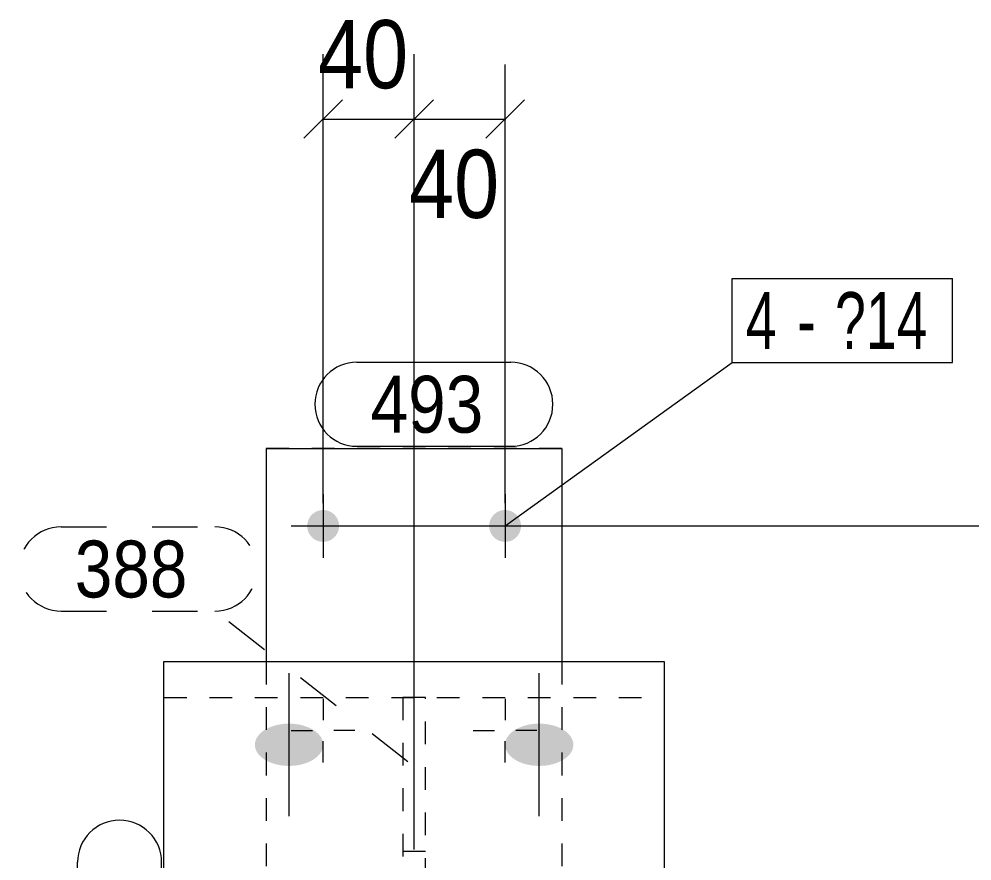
# Model space of a CAD drawing. Header units: millimetres. Extents: x 2 to 579, y 1 to 825.
# Drawn here: x 66.2 to 108.09, y 610.74 to 647.75 of the extents above; entities that cross this region are included whole.
import ezdxf

# ---------------------------------------------------------------- set-up
doc = ezdxf.new("R2010")
doc.units = ezdxf.units.MM
for name, pattern in [('XKITLINE00', [0]), ('XKITLINE01', [4, 1, -1, 1, -1]), ('XKITLINE02', [4, 2, -2])]:
    doc.linetypes.add(name, pattern=pattern)
for name, color, linetype, lineweight in [('Bolt', 3, 'Continuous', 0), ('BoltMark', 7, 'Continuous', 0), ('Dimensions', 7, 'Continuous', 0), ('Part', 2, 'Continuous', 0), ('PartMark', 7, 'Continuous', 0)]:
    doc.layers.add(name, color=color, linetype=linetype, lineweight=lineweight)
doc.styles.add('ARIAL', font='ARIAL.TTF')
doc.styles.add('ARIAL_NARROW', font='ARIALN.TTF')

# ---------------------------------------------------------------- blocks, each defined once
blk = doc.blocks.new('*A39')
at = {"layer": 'Bolt'}
for points in [[(78.032, 614.919), (77.995, 614.919), (77.958, 614.921), (77.922, 614.923), (77.885, 614.925), (77.849, 614.928), (77.812, 614.932), (77.776, 614.936), (77.74, 614.941), (77.704, 614.946), (77.669, 614.952), (77.633, 614.958), (77.598, 614.965), (77.563, 614.973), (77.529, 614.98), (77.495, 614.989), (77.461, 614.998), (77.427, 615.007), (77.394, 615.017), (77.362, 615.028), (77.329, 615.039), (77.298, 615.05), (77.266, 615.062), (77.235, 615.075), (77.205, 615.088), (77.175, 615.101), (77.146, 615.115), (77.117, 615.129), (77.089, 615.144), (77.061, 615.159), (77.034, 615.174), (77.008, 615.19), (76.982, 615.207), (76.957, 615.223), (76.933, 615.24), (76.909, 615.258), (76.886, 615.276), (76.864, 615.294), (76.842, 615.312), (76.822, 615.331), (76.801, 615.35), (76.782, 615.369), (76.764, 615.389), (76.746, 615.409), (76.729, 615.429), (76.713, 615.45), (76.697, 615.471), (76.683, 615.492), (76.669, 615.513), (76.656, 615.534), (76.644, 615.556), (76.633, 615.577), (76.623, 615.599), (76.614, 615.621), (76.605, 615.643), (76.598, 615.666), (76.591, 615.688), (76.585, 615.711), (76.58, 615.733), (76.576, 615.756), (76.573, 615.779), (76.571, 615.801), (76.569, 615.824), (76.569, 615.847), (76.569, 615.87), (76.571, 615.892), (76.573, 615.915), (76.576, 615.938), (76.58, 615.961), (76.585, 615.983), (76.591, 616.006), (76.598, 616.028), (76.605, 616.05), (76.614, 616.073), (76.623, 616.095), (76.633, 616.116), (76.644, 616.138), (76.656, 616.16), (76.669, 616.181), (76.683, 616.202), (76.697, 616.223), (76.713, 616.244), (76.729, 616.264), (76.746, 616.285), (76.764, 616.305), (76.782, 616.324), (76.801, 616.344), (76.822, 616.363), (76.842, 616.382), (76.864, 616.4), (76.886, 616.418), (76.909, 616.436), (76.933, 616.453), (76.957, 616.471), (76.982, 616.487), (77.008, 616.504), (77.034, 616.519), (77.061, 616.535), (77.089, 616.55), (77.117, 616.565), (77.146, 616.579), (77.175, 616.593), (77.205, 616.606), (77.235, 616.619), (77.266, 616.631), (77.298, 616.643), (77.329, 616.655), (77.362, 616.666), (77.394, 616.676), (77.427, 616.686), (77.461, 616.696), (77.495, 616.705), (77.529, 616.713), (77.563, 616.721), (77.598, 616.729), (77.633, 616.736), (77.669, 616.742), (77.704, 616.748), (77.74, 616.753), (77.776, 616.758), (77.812, 616.762), (77.849, 616.766), (77.885, 616.769), (77.922, 616.771), (77.958, 616.773), (77.995, 616.774), (78.032, 616.775), (78.069, 616.776), (78.106, 616.775), (78.142, 616.774), (78.179, 616.773), (78.216, 616.771), (78.252, 616.769), (78.289, 616.766), (78.325, 616.762), (78.361, 616.758), (78.397, 616.753), (78.433, 616.748), (78.469, 616.742), (78.504, 616.736), (78.539, 616.729), (78.574, 616.721), (78.609, 616.713), (78.643, 616.705), (78.677, 616.696), (78.71, 616.686), (78.743, 616.676), (78.776, 616.666), (78.808, 616.655), (78.84, 616.643), (78.871, 616.631), (78.902, 616.619), (78.932, 616.606), (78.962, 616.593), (78.992, 616.579), (79.02, 616.565), (79.049, 616.55), (79.076, 616.535), (79.103, 616.519), (79.129, 616.504), (79.155, 616.487), (79.18, 616.471), (79.205, 616.453), (79.228, 616.436), (79.251, 616.418), (79.274, 616.4), (79.295, 616.382), (79.316, 616.363), (79.336, 616.344), (79.355, 616.324), (79.374, 616.305), (79.392, 616.285), (79.409, 616.264), (79.425, 616.244), (79.44, 616.223), (79.455, 616.202), (79.468, 616.181), (79.481, 616.16), (79.493, 616.138), (79.504, 616.116), (79.514, 616.095), (79.524, 616.073), (79.532, 616.05), (79.54, 616.028), (79.547, 616.006), (79.553, 615.983), (79.557, 615.961), (79.562, 615.938), (79.565, 615.915), (79.567, 615.892), (79.568, 615.87), (79.569, 615.847), (79.568, 615.824), (79.567, 615.801), (79.565, 615.779), (79.562, 615.756), (79.557, 615.733), (79.553, 615.711), (79.547, 615.688), (79.54, 615.666), (79.532, 615.643), (79.524, 615.621), (79.514, 615.599), (79.504, 615.577), (79.493, 615.556), (79.481, 615.534), (79.468, 615.513), (79.455, 615.492), (79.44, 615.471), (79.425, 615.45), (79.409, 615.429), (79.392, 615.409), (79.374, 615.389), (79.355, 615.369), (79.336, 615.35), (79.316, 615.331), (79.295, 615.312), (79.274, 615.294), (79.251, 615.276), (79.228, 615.258), (79.205, 615.24), (79.18, 615.223), (79.155, 615.207), (79.129, 615.19), (79.103, 615.174), (79.076, 615.159), (79.049, 615.144), (79.02, 615.129), (78.992, 615.115), (78.962, 615.101), (78.932, 615.088), (78.902, 615.075), (78.871, 615.062), (78.84, 615.05), (78.808, 615.039), (78.776, 615.028), (78.743, 615.017), (78.71, 615.007), (78.677, 614.998), (78.643, 614.989), (78.609, 614.98), (78.574, 614.973), (78.539, 614.965), (78.504, 614.958), (78.469, 614.952), (78.433, 614.946), (78.397, 614.941), (78.361, 614.936), (78.325, 614.932), (78.289, 614.928), (78.252, 614.925), (78.216, 614.923), (78.179, 614.921), (78.142, 614.919), (78.106, 614.919), (78.069, 614.918)], [(89.032, 614.919), (88.995, 614.919), (88.958, 614.921), (88.922, 614.923), (88.885, 614.925), (88.849, 614.928), (88.812, 614.932), (88.776, 614.936), (88.74, 614.941), (88.704, 614.946), (88.669, 614.952), (88.633, 614.958), (88.598, 614.965), (88.563, 614.973), (88.529, 614.98), (88.495, 614.989), (88.461, 614.998), (88.427, 615.007), (88.394, 615.017), (88.362, 615.028), (88.329, 615.039), (88.298, 615.05), (88.266, 615.062), (88.235, 615.075), (88.205, 615.088), (88.175, 615.101), (88.146, 615.115), (88.117, 615.129), (88.089, 615.144), (88.061, 615.159), (88.034, 615.174), (88.008, 615.19), (87.982, 615.207), (87.957, 615.223), (87.933, 615.24), (87.909, 615.258), (87.886, 615.276), (87.864, 615.294), (87.842, 615.312), (87.822, 615.331), (87.801, 615.35), (87.782, 615.369), (87.764, 615.389), (87.746, 615.409), (87.729, 615.429), (87.713, 615.45), (87.697, 615.471), (87.683, 615.492), (87.669, 615.513), (87.656, 615.534), (87.644, 615.556), (87.633, 615.577), (87.623, 615.599), (87.614, 615.621), (87.605, 615.643), (87.598, 615.666), (87.591, 615.688), (87.585, 615.711), (87.58, 615.733), (87.576, 615.756), (87.573, 615.779), (87.571, 615.801), (87.569, 615.824), (87.569, 615.847), (87.569, 615.87), (87.571, 615.892), (87.573, 615.915), (87.576, 615.938), (87.58, 615.961), (87.585, 615.983), (87.591, 616.006), (87.598, 616.028), (87.605, 616.05), (87.614, 616.073), (87.623, 616.095), (87.633, 616.116), (87.644, 616.138), (87.656, 616.16), (87.669, 616.181), (87.683, 616.202), (87.697, 616.223), (87.713, 616.244), (87.729, 616.264), (87.746, 616.285), (87.764, 616.305), (87.782, 616.324), (87.801, 616.344), (87.822, 616.363), (87.842, 616.382), (87.864, 616.4), (87.886, 616.418), (87.909, 616.436), (87.933, 616.453), (87.957, 616.471), (87.982, 616.487), (88.008, 616.504), (88.034, 616.519), (88.061, 616.535), (88.089, 616.55), (88.117, 616.565), (88.146, 616.579), (88.175, 616.593), (88.205, 616.606), (88.235, 616.619), (88.266, 616.631), (88.298, 616.643), (88.329, 616.655), (88.362, 616.666), (88.394, 616.676), (88.427, 616.686), (88.461, 616.696), (88.495, 616.705), (88.529, 616.713), (88.563, 616.721), (88.598, 616.729), (88.633, 616.736), (88.669, 616.742), (88.704, 616.748), (88.74, 616.753), (88.776, 616.758), (88.812, 616.762), (88.849, 616.766), (88.885, 616.769), (88.922, 616.771), (88.958, 616.773), (88.995, 616.774), (89.032, 616.775), (89.069, 616.776), (89.106, 616.775), (89.142, 616.774), (89.179, 616.773), (89.216, 616.771), (89.252, 616.769), (89.289, 616.766), (89.325, 616.762), (89.361, 616.758), (89.397, 616.753), (89.433, 616.748), (89.469, 616.742), (89.504, 616.736), (89.539, 616.729), (89.574, 616.721), (89.609, 616.713), (89.643, 616.705), (89.677, 616.696), (89.71, 616.686), (89.743, 616.676), (89.776, 616.666), (89.808, 616.655), (89.84, 616.643), (89.871, 616.631), (89.902, 616.619), (89.932, 616.606), (89.962, 616.593), (89.992, 616.579), (90.02, 616.565), (90.049, 616.55), (90.076, 616.535), (90.103, 616.519), (90.129, 616.504), (90.155, 616.487), (90.18, 616.471), (90.205, 616.453), (90.228, 616.436), (90.251, 616.418), (90.274, 616.4), (90.295, 616.382), (90.316, 616.363), (90.336, 616.344), (90.355, 616.324), (90.374, 616.305), (90.392, 616.285), (90.409, 616.264), (90.425, 616.244), (90.44, 616.223), (90.455, 616.202), (90.468, 616.181), (90.481, 616.16), (90.493, 616.138), (90.504, 616.116), (90.514, 616.095), (90.524, 616.073), (90.532, 616.05), (90.54, 616.028), (90.547, 616.006), (90.553, 615.983), (90.557, 615.961), (90.562, 615.938), (90.565, 615.915), (90.567, 615.892), (90.568, 615.87), (90.569, 615.847), (90.568, 615.824), (90.567, 615.801), (90.565, 615.779), (90.562, 615.756), (90.557, 615.733), (90.553, 615.711), (90.547, 615.688), (90.54, 615.666), (90.532, 615.643), (90.524, 615.621), (90.514, 615.599), (90.504, 615.577), (90.493, 615.556), (90.481, 615.534), (90.468, 615.513), (90.455, 615.492), (90.44, 615.471), (90.425, 615.45), (90.409, 615.429), (90.392, 615.409), (90.374, 615.389), (90.355, 615.369), (90.336, 615.35), (90.316, 615.331), (90.295, 615.312), (90.274, 615.294), (90.251, 615.276), (90.228, 615.258), (90.205, 615.24), (90.18, 615.223), (90.155, 615.207), (90.129, 615.19), (90.103, 615.174), (90.076, 615.159), (90.049, 615.144), (90.02, 615.129), (89.992, 615.115), (89.962, 615.101), (89.932, 615.088), (89.902, 615.075), (89.871, 615.062), (89.84, 615.05), (89.808, 615.039), (89.776, 615.028), (89.743, 615.017), (89.71, 615.007), (89.677, 614.998), (89.643, 614.989), (89.609, 614.98), (89.574, 614.973), (89.539, 614.965), (89.504, 614.958), (89.469, 614.952), (89.433, 614.946), (89.397, 614.941), (89.361, 614.936), (89.325, 614.932), (89.289, 614.928), (89.252, 614.925), (89.216, 614.923), (89.179, 614.921), (89.142, 614.919), (89.106, 614.919), (89.069, 614.918)]]:
    blk.add_hatch(color=3, dxfattribs=at).paths.add_polyline_path(points, flags=17)
at = {"layer": 'Bolt', "color": 3, "linetype": 'XKITLINE00', "lineweight": 0}
for p, q in [((78.069, 612.706), (78.069, 618.988)), ((89.069, 612.706), (89.069, 618.988))]:
    blk.add_line(p, q, dxfattribs=at)
blk = doc.blocks.new('*A46')
at = {"layer": 'Bolt'}
blk.add_hatch(color=3, dxfattribs=at).paths.add_polyline_path([(80.268, 625.433), (80.265, 625.399), (80.261, 625.365), (80.255, 625.331), (80.248, 625.298), (80.239, 625.265), (80.228, 625.232), (80.215, 625.2), (80.202, 625.169), (80.186, 625.138), (80.169, 625.108), (80.151, 625.079), (80.131, 625.051), (80.11, 625.024), (80.087, 624.998), (80.064, 624.973), (80.039, 624.949), (80.013, 624.927), (79.986, 624.906), (79.958, 624.886), (79.929, 624.867), (79.899, 624.85), (79.868, 624.835), (79.837, 624.821), (79.805, 624.809), (79.772, 624.798), (79.739, 624.789), (79.705, 624.781), (79.671, 624.775), (79.637, 624.771), (79.603, 624.769), (79.569, 624.768), (79.534, 624.769), (79.5, 624.771), (79.466, 624.775), (79.432, 624.781), (79.399, 624.789), (79.366, 624.798), (79.333, 624.809), (79.301, 624.821), (79.269, 624.835), (79.239, 624.85), (79.209, 624.867), (79.18, 624.886), (79.152, 624.906), (79.125, 624.927), (79.099, 624.949), (79.074, 624.973), (79.05, 624.998), (79.028, 625.024), (79.007, 625.051), (78.987, 625.079), (78.968, 625.108), (78.951, 625.138), (78.936, 625.169), (78.922, 625.2), (78.91, 625.232), (78.899, 625.265), (78.89, 625.298), (78.882, 625.331), (78.876, 625.365), (78.872, 625.399), (78.87, 625.433), (78.869, 625.468), (78.87, 625.502), (78.872, 625.536), (78.876, 625.571), (78.882, 625.604), (78.89, 625.638), (78.899, 625.671), (78.91, 625.704), (78.922, 625.736), (78.936, 625.767), (78.951, 625.798), (78.968, 625.828), (78.987, 625.857), (79.007, 625.885), (79.028, 625.912), (79.05, 625.938), (79.074, 625.963), (79.099, 625.986), (79.125, 626.009), (79.152, 626.03), (79.18, 626.05), (79.209, 626.068), (79.239, 626.085), (79.269, 626.101), (79.301, 626.115), (79.333, 626.127), (79.366, 626.138), (79.399, 626.147), (79.432, 626.154), (79.466, 626.16), (79.5, 626.164), (79.534, 626.167), (79.569, 626.168), (79.603, 626.167), (79.637, 626.164), (79.671, 626.16), (79.705, 626.154), (79.739, 626.147), (79.772, 626.138), (79.805, 626.127), (79.837, 626.115), (79.868, 626.101), (79.899, 626.085), (79.929, 626.068), (79.958, 626.05), (79.986, 626.03), (80.013, 626.009), (80.039, 625.986), (80.064, 625.963), (80.087, 625.938), (80.11, 625.912), (80.131, 625.885), (80.151, 625.857), (80.169, 625.828), (80.186, 625.798), (80.202, 625.767), (80.215, 625.736), (80.228, 625.704), (80.239, 625.671), (80.248, 625.638), (80.255, 625.604), (80.261, 625.571), (80.265, 625.536), (80.268, 625.502), (80.269, 625.468)], flags=17)
at = {"layer": 'Bolt', "color": 3, "linetype": 'XKITLINE00', "lineweight": 0}
for p, q in [((79.569, 626.868), (79.569, 624.068)), ((78.169, 625.468), (80.969, 625.468)), ((79.569, 617.868), (79.569, 616.935)), ((78.169, 616.468), (79.101, 616.468)), ((80.969, 616.468), (80.036, 616.468)), ((79.569, 615.068), (79.569, 616))]:
    blk.add_line(p, q, dxfattribs=at)
blk = doc.blocks.new('*A47')
at = {"layer": 'Bolt'}
blk.add_hatch(color=3, dxfattribs=at).paths.add_polyline_path([(88.268, 625.433), (88.265, 625.399), (88.261, 625.365), (88.255, 625.331), (88.248, 625.298), (88.239, 625.265), (88.228, 625.232), (88.215, 625.2), (88.202, 625.169), (88.186, 625.138), (88.169, 625.108), (88.151, 625.079), (88.131, 625.051), (88.11, 625.024), (88.087, 624.998), (88.064, 624.973), (88.039, 624.949), (88.013, 624.927), (87.986, 624.906), (87.958, 624.886), (87.929, 624.867), (87.899, 624.85), (87.868, 624.835), (87.837, 624.821), (87.805, 624.809), (87.772, 624.798), (87.739, 624.789), (87.705, 624.781), (87.671, 624.775), (87.637, 624.771), (87.603, 624.769), (87.569, 624.768), (87.534, 624.769), (87.5, 624.771), (87.466, 624.775), (87.432, 624.781), (87.399, 624.789), (87.366, 624.798), (87.333, 624.809), (87.301, 624.821), (87.269, 624.835), (87.239, 624.85), (87.209, 624.867), (87.18, 624.886), (87.152, 624.906), (87.125, 624.927), (87.099, 624.949), (87.074, 624.973), (87.05, 624.998), (87.028, 625.024), (87.007, 625.051), (86.987, 625.079), (86.968, 625.108), (86.951, 625.138), (86.936, 625.169), (86.922, 625.2), (86.91, 625.232), (86.899, 625.265), (86.89, 625.298), (86.882, 625.331), (86.876, 625.365), (86.872, 625.399), (86.87, 625.433), (86.869, 625.468), (86.87, 625.502), (86.872, 625.536), (86.876, 625.571), (86.882, 625.604), (86.89, 625.638), (86.899, 625.671), (86.91, 625.704), (86.922, 625.736), (86.936, 625.767), (86.951, 625.798), (86.968, 625.828), (86.987, 625.857), (87.007, 625.885), (87.028, 625.912), (87.05, 625.938), (87.074, 625.963), (87.099, 625.986), (87.125, 626.009), (87.152, 626.03), (87.18, 626.05), (87.209, 626.068), (87.239, 626.085), (87.269, 626.101), (87.301, 626.115), (87.333, 626.127), (87.366, 626.138), (87.399, 626.147), (87.432, 626.154), (87.466, 626.16), (87.5, 626.164), (87.534, 626.167), (87.569, 626.168), (87.603, 626.167), (87.637, 626.164), (87.671, 626.16), (87.705, 626.154), (87.739, 626.147), (87.772, 626.138), (87.805, 626.127), (87.837, 626.115), (87.868, 626.101), (87.899, 626.085), (87.929, 626.068), (87.958, 626.05), (87.986, 626.03), (88.013, 626.009), (88.039, 625.986), (88.064, 625.963), (88.087, 625.938), (88.11, 625.912), (88.131, 625.885), (88.151, 625.857), (88.169, 625.828), (88.186, 625.798), (88.202, 625.767), (88.215, 625.736), (88.228, 625.704), (88.239, 625.671), (88.248, 625.638), (88.255, 625.604), (88.261, 625.571), (88.265, 625.536), (88.268, 625.502), (88.269, 625.468)], flags=17)
at = {"layer": 'Bolt', "color": 3, "linetype": 'XKITLINE00', "lineweight": 0}
for p, q in [((87.569, 626.868), (87.569, 624.068)), ((86.169, 625.468), (88.969, 625.468)), ((87.569, 617.868), (87.569, 616.935)), ((86.169, 616.468), (87.101, 616.468)), ((88.969, 616.468), (88.036, 616.468)), ((87.569, 615.068), (87.569, 616))]:
    blk.add_line(p, q, dxfattribs=at)
blk = doc.blocks.new('*A49')
at = {"layer": 'Part', "color": 2, "linetype": 'XKITLINE00', "lineweight": 0}
for p, q in [((72.569, 535.591), (72.569, 619.503)), ((72.569, 619.503), (94.569, 619.503)), ((94.569, 619.503), (94.569, 535.591))]:
    blk.add_line(p, q, dxfattribs=at)
at = {"layer": 'Part', "color": 7, "linetype": 'XKITLINE01', "lineweight": 0}
blk.add_line((72.569, 617.932), (94.569, 617.932), dxfattribs=at)
blk = doc.blocks.new('*A64')
at = {"layer": 'Part', "color": 7, "linetype": 'XKITLINE01', "lineweight": 0}
for p, q in [((83.069, 617.932), (83.069, 603.868)), ((84.069, 617.932), (83.069, 617.932)), ((84.069, 603.868), (84.069, 617.932)), ((83.069, 611.168), (84.069, 611.168)), ((83.069, 608.74), (84.069, 608.74)), ((83.069, 603.868), (84.069, 603.868)), ((84.069, 603.868), (83.069, 603.868))]:
    blk.add_line(p, q, dxfattribs=at)
blk = doc.blocks.new('*A65')
at = {"layer": 'Part', "color": 2, "linetype": 'XKITLINE00', "lineweight": 0}
for p, q in [((77.069, 628.868), (77.069, 619.503)), ((77.069, 628.868), (90.069, 628.868)), ((90.069, 628.868), (90.069, 619.503))]:
    blk.add_line(p, q, dxfattribs=at)
at = {"layer": 'Part', "color": 7, "linetype": 'XKITLINE01', "lineweight": 0}
for p, q in [((90.069, 628.868), (77.069, 628.868)), ((77.069, 619.503), (77.069, 603.868)), ((90.069, 619.503), (90.069, 603.868)), ((90.069, 603.868), (77.069, 603.868)), ((77.069, 603.868), (90.069, 603.868))]:
    blk.add_line(p, q, dxfattribs=at)
blk = doc.blocks.new('*A166')
at = {"layer": 'PartMark', "color": 7, "linetype": 'XKITLINE00', "lineweight": 0}
for p, q in [((81.056, 632.668), (87.819, 632.668)), ((81.056, 628.968), (87.819, 628.968))]:
    blk.add_line(p, q, dxfattribs=at)
for centre, start, end in [((81.056, 630.818), 90, 270), ((87.819, 630.818), 270, 90)]:
    blk.add_arc(centre, 1.85, start, end, dxfattribs=at)
at = {"layer": 'PartMark', "color": 3, "style": 'ARIAL', "width": 0.85}
blk.add_text('493', height=2.5, dxfattribs=at).set_placement((81.656, 629.568))
blk = doc.blocks.new('*A167')
at = {"layer": 'PartMark', "color": 7, "linetype": 'XKITLINE02', "lineweight": 0}
for p, q in [((68.05, 625.425), (74.813, 625.425)), ((68.05, 621.725), (74.813, 621.725)), ((83.298, 615.09), (74.813, 621.725))]:
    blk.add_line(p, q, dxfattribs=at)
for centre, start, end in [((68.05, 623.575), 90, 270), ((74.813, 623.575), 270, 90)]:
    blk.add_arc(centre, 1.85, start, end, dxfattribs=at)
at = {"layer": 'PartMark', "color": 3, "style": 'ARIAL', "width": 0.85}
blk.add_text('388', height=2.5, dxfattribs=at).set_placement((68.65, 622.325))
blk = doc.blocks.new('*A182')
at = {"layer": 'PartMark', "color": 7, "linetype": 'XKITLINE00', "lineweight": 0}
for p, q in [((68.769, 603.919), (68.769, 610.682)), ((72.469, 603.919), (72.469, 610.682))]:
    blk.add_line(p, q, dxfattribs=at)
for centre, start, end in [((70.619, 610.682), 0, 180), ((70.619, 603.919), 180, 0)]:
    blk.add_arc(centre, 1.85, start, end, dxfattribs=at)
at = {"layer": 'PartMark', "color": 3, "style": 'ARIAL', "width": 0.85}
blk.add_text('234', height=2.5, rotation=90.0002, dxfattribs=at).set_placement((71.869, 604.519))
blk = doc.blocks.new('*A188')
at = {"layer": 'Dimensions', "color": 7, "linetype": 'XKITLINE00', "lineweight": 0}
blk.add_line((80.569, 625.468), (145.969, 625.468), dxfattribs=at)
blk = doc.blocks.new('*A198')
at = {"layer": 'Dimensions', "color": 7, "linetype": 'XKITLINE00', "lineweight": 0}
for p, q in [((79.569, 626.468), (79.569, 646.208)), ((83.569, 611.24), (83.569, 646.208)), ((80.417, 644.206), (78.72, 642.509)), ((84.417, 644.206), (82.72, 642.509)), ((79.569, 643.358), (83.569, 643.358))]:
    blk.add_line(p, q, dxfattribs=at)
at = {"layer": 'Dimensions', "color": 3}
for p in [(79.569, 643.358), (83.569, 643.358)]:
    blk.add_point(p, dxfattribs=at)
at = {"layer": 'Dimensions', "color": 3, "style": 'ARIAL', "width": 0.85}
blk.add_text('40', height=3, dxfattribs=at).set_placement((79.344, 644.708))
blk = doc.blocks.new('*A199')
at = {"layer": 'Dimensions', "color": 7, "linetype": 'XKITLINE00', "lineweight": 0}
for p, q in [((83.569, 611.24), (83.569, 645.758)), ((87.569, 626.468), (87.569, 645.758)), ((84.417, 644.206), (82.72, 642.509)), ((88.417, 644.206), (86.72, 642.509)), ((83.569, 643.358), (87.569, 643.358))]:
    blk.add_line(p, q, dxfattribs=at)
at = {"layer": 'Dimensions', "color": 3}
for p in [(83.569, 643.358), (87.569, 643.358)]:
    blk.add_point(p, dxfattribs=at)
at = {"layer": 'Dimensions', "color": 3, "style": 'ARIAL', "width": 0.85}
blk.add_text('40', height=3, dxfattribs=at).set_placement((83.344, 639.008))
blk = doc.blocks.new('*A201')
at = {"layer": 'BoltMark', "color": 7, "linetype": 'XKITLINE00', "lineweight": 0}
for p, q in [((97.545, 636.348), (107.233, 636.348)), ((97.545, 632.648), (97.545, 636.348)), ((107.233, 632.648), (107.233, 636.348)), ((87.569, 625.468), (97.545, 632.648)), ((97.545, 632.648), (107.233, 632.648))]:
    blk.add_line(p, q, dxfattribs=at)
at = {"layer": 'BoltMark', "color": 3, "style": 'ARIAL_NARROW', "width": 0.85}
for s, p in [('4', (98.145, 633.248)), ('?14', (102.074, 633.248)), ('-', (100.415, 633.248))]:
    blk.add_text(s, height=2.5, dxfattribs=at).set_placement(p)

msp = doc.modelspace()

# ---------------------------------------------------------------- block references
at = {"lineweight": 0}
for name in ['*A198', '*A199', '*A201', '*A166', '*A188', '*A65', '*A46', '*A47', '*A167', '*A49', '*A39', '*A64', '*A182']:
    msp.add_blockref(name, (0, 0), dxfattribs=at)

doc.saveas('drawing.dxf')
